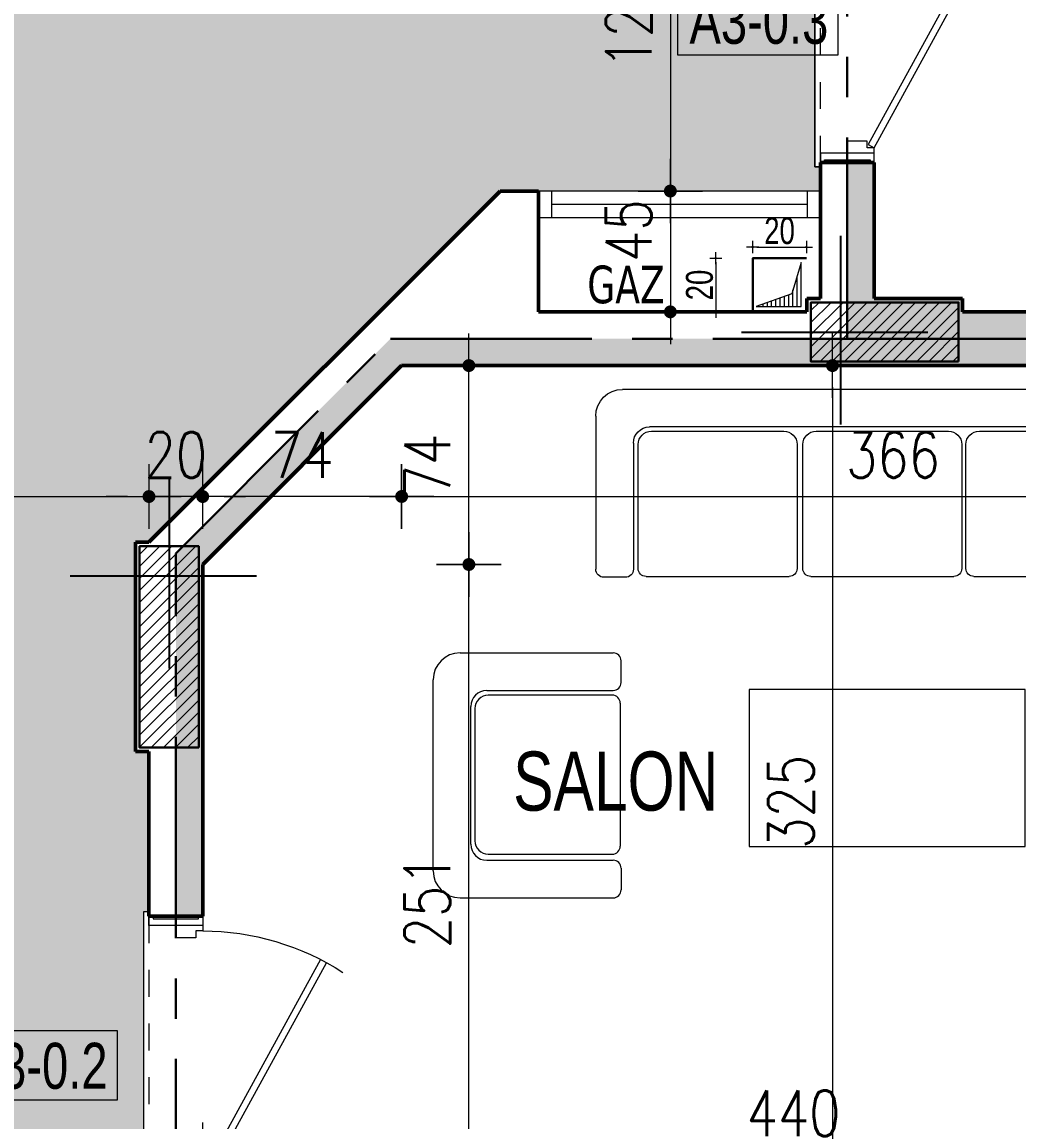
# Model space of a CAD drawing. Header units: millimetres. Extents: x 906 to 2589, y -1235 to -637.
# Drawn here: x 2558.04 to 2561.749, y -1225.99 to -1221.896 of the extents above; entities that cross this region are included whole.
import ezdxf
from ezdxf.enums import TextEntityAlignment as Align

# ---------------------------------------------------------------- set-up
doc = ezdxf.new("R2010")
doc.units = ezdxf.units.MM
doc.linetypes.add('AXES', pattern=[2, 1.25, -0.25, 0.25, -0.25])
doc.linetypes.add('HIDDEN', pattern=[0.375, 0.25, -0.125])
doc.layers.get('DEFPOINTS').update_dxf_attribs({"color": 255, "lineweight": 13})
for name, color, linetype, lineweight in [('A-signe', 7, 'Continuous', 9), ('APPUITS', 7, 'Continuous', 18), ('AXE LIMITE', 1, 'AXES', 30), ('DIM.', 4, 'Continuous', 25), ('Extracteur cuisine 300m3', 7, 'Continuous', 20), ('GAINE', 7, 'Continuous', 20), ('HACHURE POTEAUX', 7, 'Continuous', 15), ('HALL + COULOIR -HATCH', 71, 'Continuous', 15), ('interrompu', 7, 'HIDDEN', 15), ('MENUISERIE', 7, 'Continuous', 13), ('MEUBLE', 35, 'Continuous', 15), ('MUR 0.40', 7, 'Continuous', 40), ('MUR 0.5', 7, 'Continuous', 50), ('POTEAUX ARCH', 7, 'Continuous', 30), ('POTEAUX HACHURE', 7, 'Continuous', 15), ('TEXTE', 7, 'Continuous', 20)]:
    doc.layers.add(name, color=color, linetype=linetype, lineweight=lineweight)
for name, color, linetype in [('AXE', 7, 'AXES'), ('TEINTE 2', 3, 'Continuous'), ('TEINTE 3', 150, 'Continuous'), ('TEINTE SC', 254, 'Continuous')]:
    doc.layers.add(name, color=color, linetype=linetype)
doc.styles.add('atef', font='romans.shx', dxfattribs={"width": 0.8})
doc.styles.add('COTE', font='verdana.ttf', dxfattribs={"width": 0.7})
doc.styles.add('STYLE17', font='swisscl.ttf')
doc.styles.add('STYLE4', font='swisscl.ttf')
doc.dimstyles.new('COTEXT', dxfattribs={"dimscale": 0, "dimtxt": 0.17, "dimasz": 0.08, "dimexe": 0.015, "dimexo": 0.015, "dimgap": 0.07, "dimtad": 1, "dimdec": 0, "dimlfac": 100, "dimzin": 0, "dimdsep": 46, "dimtxsty": 'atef', "dimblk": 'SIG2', "dimcen": 0.15, "dimse1": 1, "dimse2": 1, "dimclrd": 256, "dimclre": 6, "dimclrt": 2, "dimadec": 0, "dimazin": 0, "dimtfac": 0.5, "dimtdec": 0, "dimtix": 1, "dimtmove": 2, "dimatfit": 1, "dimldrblk": 'SIG2', "dimfxl": 0.18, "dimtolj": 1, "dimtzin": 0, "dimlwd": 18, "dimarcsym": 0})
doc.dimstyles.new('COTEXT PT - 1-50', dxfattribs={"dimscale": 0, "dimtxt": 0.1, "dimasz": 0.015, "dimexe": 0.015, "dimexo": 0.015, "dimgap": 0.009, "dimtad": 1, "dimdec": 0, "dimlfac": 100, "dimzin": 4, "dimdsep": 46, "dimtxsty": 'STYLE17', "dimblk": 'SIG2', "dimcen": 0.073, "dimse1": 1, "dimse2": 1, "dimclrd": 256, "dimclre": 6, "dimclrt": 2, "dimadec": 0, "dimazin": 1, "dimtfac": 0.5, "dimtdec": 0, "dimtix": 1, "dimtmove": 2, "dimatfit": 1, "dimldrblk": 'SIG2', "dimfxl": 0.18, "dimtolj": 1, "dimtzin": 0, "dimlwd": 18, "dimarcsym": 0})

# ---------------------------------------------------------------- blocks, each defined once
blk = doc.blocks.new('SIG2')
at = {"layer": 'A-signe'}
for p, q in [((0, 1.5), (0, 0.5)), ((-1.5, 0), (-0.5, 0)), ((-0.5, 0), (0.5, 0)), ((0, 0.5), (0, -0.5)), ((0.5, 0), (1.5, 0)), ((0, -0.5), (0, -1.5))]:
    blk.add_line(p, q, dxfattribs=at)
at = {"layer": 'A-signe', "const_width": 0.3}
blk.add_lwpolyline([(-0.15, 0, 1), (0.15, 0, 1)], format="xyb", close=True, dxfattribs=at)
blk = doc.blocks.new('*D1101')
at = {"layer": 'DEFPOINTS', "color": 0, "transparency": 16777216}
for p in [(2561.6618, -1218.862), (2562.1815, -1222.9741), (2564.3397, -1222.9741)]:
    blk.add_point(p, dxfattribs=at)
at = {"layer": 'DIM.', "lineweight": 18, "transparency": 16777216}
blk.add_line((2562.1815, -1218.942), (2562.1815, -1222.8941), dxfattribs=at)
at = {"layer": 'DIM.', "lineweight": 18, "transparency": 16777216, "xscale": 0.08, "yscale": 0.08, "zscale": 0.08}
for p, rotation in [((2562.1815, -1218.862), 90), ((2562.1815, -1222.9741), 270)]:
    blk.add_blockref('SIG2', p, dxfattribs=dict(at, rotation=rotation))
at = {"layer": 'DIM.', "color": 2, "transparency": 16777216, "insert": (2562.0265, -1220.9181), "char_height": 0.17, "attachment_point": 5, "rotation": 90, "style": 'atef'}
blk.add_mtext('\\A1;411', dxfattribs=at)
blk = doc.blocks.new('*D1102')
at = {"layer": 'DEFPOINTS', "color": 0, "transparency": 16777216}
for p in [(2564.0668, -1222.9761), (2561.2431, -1223.1761), (2562.1815, -1223.1761)]:
    blk.add_point(p, dxfattribs=at)
at = {"layer": 'DIM.', "lineweight": 18, "transparency": 16777216}
for p, q in [((2562.1815, -1222.8961), (2562.1815, -1222.8161)), ((2562.1815, -1222.9761), (2562.1815, -1223.1761)), ((2562.1815, -1223.2561), (2562.1815, -1223.3361))]:
    blk.add_line(p, q, dxfattribs=at)
at = {"layer": 'DIM.', "lineweight": 18, "transparency": 16777216, "xscale": 0.08, "yscale": 0.08, "zscale": 0.08}
for p, rotation in [((2562.1815, -1222.9761), 270), ((2562.1815, -1223.1761), 90)]:
    blk.add_blockref('SIG2', p, dxfattribs=dict(at, rotation=rotation))
at = {"layer": 'DIM.', "color": 2, "transparency": 16777216, "insert": (2562.0265, -1223.0761), "char_height": 0.17, "attachment_point": 5, "rotation": 90, "style": 'atef'}
blk.add_mtext('\\A1;20', dxfattribs=at)
blk = doc.blocks.new('*D1105')
at = {"layer": 'DEFPOINTS', "color": 0, "transparency": 16777216}
for p in [(2560.6981, -1223.1761), (2560.043, -1226.4261), (2561.058, -1226.4261)]:
    blk.add_point(p, dxfattribs=at)
at = {"layer": 'DIM.', "lineweight": 18, "transparency": 16777216}
blk.add_line((2561.058, -1223.2561), (2561.058, -1226.3461), dxfattribs=at)
at = {"layer": 'DIM.', "lineweight": 18, "transparency": 16777216, "xscale": 0.08, "yscale": 0.08, "zscale": 0.08}
for p, rotation in [((2561.058, -1223.1761), 90), ((2561.058, -1226.4261), 270)]:
    blk.add_blockref('SIG2', p, dxfattribs=dict(at, rotation=rotation))
at = {"layer": 'DIM.', "color": 2, "transparency": 16777216, "insert": (2560.903, -1224.8011), "char_height": 0.17, "attachment_point": 5, "rotation": 90, "style": 'atef'}
blk.add_mtext('\\A1;325', dxfattribs=at)
blk = doc.blocks.new('PORTE')
at = {"layer": 'MENUISERIE'}
for p, q in [((0.02, 0), (0.8619, 0.4613)), ((0.8736, 0.4392), (0.0325, -0.0217)), ((0.0325, -0.0217), (0.02, 0))]:
    blk.add_line(p, q, dxfattribs=at)
for points in [[(0, 0), (0.02, 0), (0.02, -0.025), (0.045, -0.025), (0.045, -0.1), (0, -0.1)], [(1, 0), (0.98, 0), (0.98, -0.025), (0.955, -0.025), (0.955, -0.1), (1, -0.1)]]:
    blk.add_lwpolyline(points, dxfattribs=at)
blk.add_arc((0.02, 0), 0.96, 360, 32.9567, dxfattribs=at)
blk = doc.blocks.new('PORTE 1.00')
at = {"layer": 'MENUISERIE'}
blk.add_blockref('PORTE', (0, 0), dxfattribs=at)
blk = doc.blocks.new('*D1136')
at = {"layer": 'DEFPOINTS', "color": 0, "linetype": 'Continuous', "transparency": 16777216}
for p in [(2558.7128, -1222.7598), (2558.5128, -1223.231), (2558.5128, -1223.664)]:
    blk.add_point(p, dxfattribs=at)
at = {"layer": 'DIM.', "linetype": 'Continuous', "lineweight": 18, "transparency": 16777216}
for p, q in [((2558.4328, -1223.664), (2558.3528, -1223.664)), ((2558.7128, -1223.664), (2558.5128, -1223.664)), ((2558.7928, -1223.664), (2558.8728, -1223.664))]:
    blk.add_line(p, q, dxfattribs=at)
at = {"layer": 'DIM.', "linetype": 'Continuous', "lineweight": 18, "transparency": 16777216, "xscale": 0.08, "yscale": 0.08, "zscale": 0.08}
blk.add_blockref('SIG2', (2558.5128, -1223.664), dxfattribs=at)
at = {"layer": 'DIM.', "linetype": 'Continuous', "lineweight": 18, "transparency": 16777216, "xscale": 0.08, "yscale": 0.08, "zscale": 0.08, "rotation": 180}
blk.add_blockref('SIG2', (2558.7128, -1223.664), dxfattribs=at)
at = {"layer": 'DIM.', "color": 2, "linetype": 'Continuous', "transparency": 16777216, "insert": (2558.6128, -1223.509), "char_height": 0.17, "attachment_point": 5, "style": 'atef'}
blk.add_mtext('\\A1;20', dxfattribs=at)
blk = doc.blocks.new('*D1261')
at = {"layer": 'DEFPOINTS', "color": 0, "transparency": 16777216}
for p in [(2558.5128, -1223.664), (2556.1628, -1223.9845), (2558.5128, -1224.6779)]:
    blk.add_point(p, dxfattribs=at)
at = {"layer": 'DIM.', "lineweight": 18, "transparency": 16777216}
blk.add_line((2556.2428, -1223.664), (2558.4328, -1223.664), dxfattribs=at)
at = {"layer": 'DIM.', "lineweight": 18, "transparency": 16777216, "xscale": 0.08, "yscale": 0.08, "zscale": 0.08, "rotation": 180}
blk.add_blockref('SIG2', (2556.1628, -1223.664), dxfattribs=at)
at = {"layer": 'DIM.', "lineweight": 18, "transparency": 16777216, "xscale": 0.08, "yscale": 0.08, "zscale": 0.08}
blk.add_blockref('SIG2', (2558.5128, -1223.664), dxfattribs=at)
at = {"layer": 'DIM.', "color": 2, "transparency": 16777216, "insert": (2557.3378, -1223.509), "char_height": 0.17, "attachment_point": 5, "style": 'atef'}
blk.add_mtext('\\A1;235', dxfattribs=at)
blk = doc.blocks.new('*D1154')
at = {"layer": 'DEFPOINTS', "color": 0, "transparency": 16777216}
for p in [(2560.8253, -1221.264), (2560.4543, -1222.5261), (2560.6007, -1222.5261)]:
    blk.add_point(p, dxfattribs=at)
at = {"layer": 'DIM.', "lineweight": 18, "transparency": 16777216}
blk.add_line((2560.4543, -1221.344), (2560.4543, -1222.4461), dxfattribs=at)
at = {"layer": 'DIM.', "lineweight": 18, "transparency": 16777216, "xscale": 0.08, "yscale": 0.08, "zscale": 0.08}
for p, rotation in [((2560.4543, -1221.264), 90), ((2560.4543, -1222.5261), 270)]:
    blk.add_blockref('SIG2', p, dxfattribs=dict(at, rotation=rotation))
at = {"layer": 'DIM.', "color": 2, "transparency": 16777216, "insert": (2560.2993, -1221.8951), "char_height": 0.17, "attachment_point": 5, "rotation": 90, "style": 'atef'}
blk.add_mtext('\\A1;126', dxfattribs=at)
blk = doc.blocks.new('*D1155')
at = {"layer": 'DEFPOINTS', "color": 0, "transparency": 16777216}
for p in [(2560.6007, -1222.5261), (2560.4543, -1222.9761), (2560.8006, -1222.9761)]:
    blk.add_point(p, dxfattribs=at)
at = {"layer": 'DIM.', "lineweight": 18, "transparency": 16777216}
blk.add_line((2560.4543, -1222.6061), (2560.4543, -1222.8961), dxfattribs=at)
at = {"layer": 'DIM.', "lineweight": 18, "transparency": 16777216, "xscale": 0.08, "yscale": 0.08, "zscale": 0.08}
for p, rotation in [((2560.4543, -1222.5261), 90), ((2560.4543, -1222.9761), 270)]:
    blk.add_blockref('SIG2', p, dxfattribs=dict(at, rotation=rotation))
at = {"layer": 'DIM.', "color": 2, "transparency": 16777216, "insert": (2560.299, -1222.6737), "char_height": 0.17, "attachment_point": 5, "rotation": 90, "style": 'atef'}
blk.add_mtext('\\A1;45', dxfattribs=at)
blk = doc.blocks.new('*D1161')
at = {"layer": 'DEFPOINTS', "color": 0, "transparency": 16777216}
for p in [(2560.9609, -1222.7345), (2560.7609, -1222.7761), (2560.9609, -1222.7761)]:
    blk.add_point(p, dxfattribs=at)
at = {"layer": 'DIM.', "lineweight": 18, "transparency": 16777216}
blk.add_line((2560.7759, -1222.7345), (2560.9459, -1222.7345), dxfattribs=at)
at = {"layer": 'DIM.', "lineweight": 18, "transparency": 16777216, "xscale": 0.01499999999999997, "yscale": 0.01499999999999997, "zscale": 0.01499999999999997, "rotation": 180}
blk.add_blockref('SIG2', (2560.7609, -1222.7345), dxfattribs=at)
at = {"layer": 'DIM.', "lineweight": 18, "transparency": 16777216, "xscale": 0.01499999999999997, "yscale": 0.01499999999999997, "zscale": 0.01499999999999997}
blk.add_blockref('SIG2', (2560.9609, -1222.7345), dxfattribs=at)
at = {"layer": 'DIM.', "color": 2, "transparency": 16777216, "insert": (2560.8609, -1222.6743), "char_height": 0.1, "attachment_point": 5, "style": 'STYLE17'}
blk.add_mtext('\\A1;20', dxfattribs=at)
blk = doc.blocks.new('*D1162')
at = {"layer": 'DEFPOINTS', "color": 0, "transparency": 16777216}
for p in [(2560.7609, -1222.7761), (2560.6234, -1222.9761), (2560.7609, -1222.9761)]:
    blk.add_point(p, dxfattribs=at)
at = {"layer": 'DIM.', "lineweight": 18, "transparency": 16777216}
blk.add_line((2560.6234, -1222.7911), (2560.6234, -1222.9611), dxfattribs=at)
at = {"layer": 'DIM.', "lineweight": 18, "transparency": 16777216, "xscale": 0.01499999999999997, "yscale": 0.01499999999999997, "zscale": 0.01499999999999997}
for p, rotation in [((2560.6234, -1222.7761), 90), ((2560.6234, -1222.9761), 270)]:
    blk.add_blockref('SIG2', p, dxfattribs=dict(at, rotation=rotation))
at = {"layer": 'DIM.', "color": 2, "transparency": 16777216, "insert": (2560.5632, -1222.8761), "char_height": 0.1, "attachment_point": 5, "rotation": 90, "style": 'STYLE17'}
blk.add_mtext('\\A1;20', dxfattribs=at)
blk = doc.blocks.new('*D1164')
at = {"layer": 'DEFPOINTS', "color": 0, "transparency": 16777216}
for p in [(2558.9561, -1223.9171), (2559.704, -1223.9171), (2558.9561, -1226.4261)]:
    blk.add_point(p, dxfattribs=at)
at = {"layer": 'DIM.', "lineweight": 18, "transparency": 16777216}
blk.add_line((2559.704, -1226.3461), (2559.704, -1223.9971), dxfattribs=at)
at = {"layer": 'DIM.', "lineweight": 18, "transparency": 16777216, "xscale": 0.08, "yscale": 0.08, "zscale": 0.08}
for p, rotation in [((2559.704, -1223.9171), 90), ((2559.704, -1226.4261), 270)]:
    blk.add_blockref('SIG2', p, dxfattribs=dict(at, rotation=rotation))
at = {"layer": 'DIM.', "color": 2, "transparency": 16777216, "insert": (2559.549, -1225.1716), "char_height": 0.17, "attachment_point": 5, "rotation": 90, "style": 'atef'}
blk.add_mtext('\\A1;251', dxfattribs=at)
blk = doc.blocks.new('*D1165')
at = {"layer": 'DEFPOINTS', "color": 0, "transparency": 16777216}
for p in [(2559.4537, -1223.1761), (2563.1128, -1223.2821), (2563.1128, -1223.6637)]:
    blk.add_point(p, dxfattribs=at)
at = {"layer": 'DIM.', "lineweight": 18, "transparency": 16777216}
blk.add_line((2559.5337, -1223.6637), (2563.0328, -1223.6637), dxfattribs=at)
at = {"layer": 'DIM.', "lineweight": 18, "transparency": 16777216, "xscale": 0.08, "yscale": 0.08, "zscale": 0.08, "rotation": 180}
blk.add_blockref('SIG2', (2559.4537, -1223.6637), dxfattribs=at)
at = {"layer": 'DIM.', "lineweight": 18, "transparency": 16777216, "xscale": 0.08, "yscale": 0.08, "zscale": 0.08}
blk.add_blockref('SIG2', (2563.1128, -1223.6637), dxfattribs=at)
at = {"layer": 'DIM.', "color": 2, "transparency": 16777216, "insert": (2561.2833, -1223.5087), "char_height": 0.17, "attachment_point": 5, "style": 'atef'}
blk.add_mtext('\\A1;366', dxfattribs=at)
blk = doc.blocks.new('*D1323')
at = {"layer": 'DEFPOINTS', "color": 0, "transparency": 16777216}
for p in [(2558.7128, -1226.116), (2563.1128, -1226.3647), (2558.7128, -1226.4261)]:
    blk.add_point(p, dxfattribs=at)
at = {"layer": 'DIM.', "lineweight": 18, "transparency": 16777216}
blk.add_line((2563.0328, -1226.116), (2558.7928, -1226.116), dxfattribs=at)
at = {"layer": 'DIM.', "lineweight": 18, "transparency": 16777216, "xscale": 0.08, "yscale": 0.08, "zscale": 0.08, "rotation": 180}
blk.add_blockref('SIG2', (2558.7128, -1226.116), dxfattribs=at)
at = {"layer": 'DIM.', "lineweight": 18, "transparency": 16777216, "xscale": 0.08, "yscale": 0.08, "zscale": 0.08}
blk.add_blockref('SIG2', (2563.1128, -1226.116), dxfattribs=at)
at = {"layer": 'DIM.', "color": 2, "transparency": 16777216, "insert": (2560.9128, -1225.961), "char_height": 0.17, "attachment_point": 5, "style": 'atef'}
blk.add_mtext('\\A1;440', dxfattribs=at)
blk = doc.blocks.new('*D1169')
at = {"layer": 'DEFPOINTS', "color": 0, "transparency": 16777216}
for p in [(2558.7128, -1223.6637), (2558.7128, -1223.744), (2559.4537, -1223.7437)]:
    blk.add_point(p, dxfattribs=at)
at = {"layer": 'DIM.', "lineweight": 18, "transparency": 16777216}
blk.add_line((2559.3737, -1223.6637), (2558.7928, -1223.6637), dxfattribs=at)
at = {"layer": 'DIM.', "lineweight": 18, "transparency": 16777216, "xscale": 0.08, "yscale": 0.08, "zscale": 0.08, "rotation": 180}
blk.add_blockref('SIG2', (2558.7128, -1223.6637), dxfattribs=at)
at = {"layer": 'DIM.', "lineweight": 18, "transparency": 16777216, "xscale": 0.08, "yscale": 0.08, "zscale": 0.08}
blk.add_blockref('SIG2', (2559.4537, -1223.6637), dxfattribs=at)
at = {"layer": 'DIM.', "color": 2, "transparency": 16777216, "insert": (2559.0833, -1223.5087), "char_height": 0.17, "attachment_point": 5, "style": 'atef'}
blk.add_mtext('\\A1;74', dxfattribs=at)
blk = doc.blocks.new('*D1170')
at = {"layer": 'DEFPOINTS', "color": 0, "transparency": 16777216}
for p in [(2559.704, -1223.1761), (2559.8171, -1223.1761), (2559.8171, -1223.9171)]:
    blk.add_point(p, dxfattribs=at)
at = {"layer": 'DIM.', "lineweight": 18, "transparency": 16777216}
blk.add_line((2559.704, -1223.8371), (2559.704, -1223.2561), dxfattribs=at)
at = {"layer": 'DIM.', "lineweight": 18, "transparency": 16777216, "xscale": 0.08, "yscale": 0.08, "zscale": 0.08}
for p, rotation in [((2559.704, -1223.1761), 90), ((2559.704, -1223.9171), 270)]:
    blk.add_blockref('SIG2', p, dxfattribs=dict(at, rotation=rotation))
at = {"layer": 'DIM.', "color": 2, "transparency": 16777216, "insert": (2559.549, -1223.5466), "char_height": 0.17, "attachment_point": 5, "rotation": 90, "style": 'atef'}
blk.add_mtext('\\A1;74', dxfattribs=at)
blk = doc.blocks.new('Sofa3P')
for p, q in [((-0.9625, 0), (0.9625, 0)), ((-1.0625, -0.1), (-1.0625, -0.6699)), ((1.0625, -0.1), (1.0625, -0.6699)), ((-0.8625, -0.14), (0.8625, -0.14)), ((-0.3659, -0.1553), (-0.8582, -0.1553)), ((0.2417, -0.1553), (-0.2505, -0.1553)), ((0.855, -0.1553), (0.3627, -0.1553)), ((-0.9225, -0.2), (-0.9225, -0.6699)), ((0.9225, -0.2), (0.9225, -0.6699)), ((-0.9082, -0.2053), (-0.9082, -0.6667)), ((-0.3159, -0.6667), (-0.3159, -0.2053)), ((-0.3005, -0.2053), (-0.3005, -0.6667)), ((0.2917, -0.6667), (0.2917, -0.2053)), ((0.3127, -0.2053), (0.3127, -0.6667)), ((0.905, -0.6667), (0.905, -0.2053)), ((-0.9525, -0.6999), (-1.0325, -0.6999)), ((-0.3459, -0.6967), (-0.8782, -0.6967)), ((0.2617, -0.6967), (-0.2705, -0.6967)), ((0.875, -0.6967), (0.3427, -0.6967)), ((0.9525, -0.6999), (1.0325, -0.6999))]:
    blk.add_line(p, q)
for centre, radius, start, end in [((-0.9625, -0.1), 0.1, 90, 180), ((0.9625, -0.1), 0.1, 0, 90), ((-0.8625, -0.2), 0.06, 90, 180), ((-0.8582, -0.2053), 0.05, 90, 180), ((-0.3659, -0.2053), 0.05, 0, 90), ((-0.2505, -0.2053), 0.05, 90, 180), ((0.2417, -0.2053), 0.05, 0, 90), ((0.3627, -0.2053), 0.05, 90, 180), ((0.855, -0.2053), 0.05, 0, 90), ((0.8625, -0.2), 0.06, 0, 90), ((-1.0325, -0.6699), 0.03, 180, 270), ((-0.9525, -0.6699), 0.03, 270, 0), ((-0.8782, -0.6667), 0.03, 180, 270), ((-0.3459, -0.6667), 0.03, 270, 0), ((-0.2705, -0.6667), 0.03, 180, 270), ((0.2617, -0.6667), 0.03, 270, 0), ((0.3427, -0.6667), 0.03, 180, 270), ((0.875, -0.6667), 0.03, 270, 0), ((0.9525, -0.6699), 0.03, 180, 270), ((1.0325, -0.6699), 0.03, 270, 0)]:
    blk.add_arc(centre, radius, start, end)
blk = doc.blocks.new('Sofa1P')
for p, q in [((-0.3562, 0), (0.3562, 0)), ((-0.4562, -0.1), (-0.4562, -0.6699)), ((0.4562, -0.1), (0.4562, -0.6699)), ((-0.2563, -0.14), (0.2563, -0.14)), ((0.2487, -0.1553), (-0.2436, -0.1553)), ((-0.3162, -0.2), (-0.3162, -0.6699)), ((0.3162, -0.2), (0.3162, -0.6699)), ((-0.2936, -0.2053), (-0.2936, -0.6667)), ((0.2987, -0.6667), (0.2987, -0.2053)), ((-0.3462, -0.6999), (-0.4262, -0.6999)), ((0.2687, -0.6967), (-0.2636, -0.6967)), ((0.3462, -0.6999), (0.4262, -0.6999))]:
    blk.add_line(p, q)
for centre, radius, start, end in [((-0.3562, -0.1), 0.1, 90, 180), ((0.3562, -0.1), 0.1, 0, 90), ((-0.2563, -0.2), 0.06, 90, 180), ((-0.2436, -0.2053), 0.05, 90, 180), ((0.2487, -0.2053), 0.05, 0, 90), ((0.2563, -0.2), 0.06, 0, 90), ((-0.4262, -0.6699), 0.03, 180, 270), ((-0.3462, -0.6699), 0.03, 270, 0), ((-0.2636, -0.6667), 0.03, 180, 270), ((0.2687, -0.6667), 0.03, 270, 0), ((0.3462, -0.6699), 0.03, 180, 270), ((0.4262, -0.6699), 0.03, 270, 0)]:
    blk.add_arc(centre, radius, start, end)

msp = doc.modelspace()

# ---------------------------------------------------------------- hatches: boundary and pattern name
at = {"layer": 'HACHURE POTEAUX'}
h = msp.add_hatch(dxfattribs=at)
h.set_pattern_fill('ANSI31', color=256, scale=0.005, angle=45)
h.set_pattern_definition([(90, (1454.455029, -189.068997), (-0.015875, 2e-18), [])])
h.paths.add_polyline_path([(2560.774, -1222.9564), (2560.942, -1222.9564), (2560.942, -1222.7924), (2560.9065, -1222.9086)])
at = {"layer": 'POTEAUX HACHURE'}
h = msp.add_hatch(dxfattribs=at)
h.set_pattern_fill('ANSI31', color=256, scale=0.01)
h.set_pattern_definition([(45, (1435.205028, -290.424374), (-0.0224506403, 0.0224506403), [])])
h.paths.add_polyline_path([(2561.5278, -1223.1611), (2560.9778, -1223.1611), (2560.9778, -1222.9411), (2561.5278, -1222.9411)])
h = msp.add_hatch(dxfattribs=at)
h.set_pattern_fill('ANSI31', color=256, scale=0.01)
h.set_pattern_definition([(45, (1432.70526, -291.332455), (-0.0224506403, 0.0224506403), [])])
h.paths.add_polyline_path([(2558.698, -1224.5992), (2558.478, -1224.5992), (2558.478, -1223.8492), (2558.698, -1223.8492)])
at = {"layer": 'TEINTE 2'}
h = msp.add_hatch(color=256, dxfattribs=at)
h.dxf.hatch_style = 1
h.paths.add_polyline_path([(2563.3949, -1224.7461), (2563.3128, -1224.7461), (2563.3128, -1223.0761), (2563.4816, -1223.0761), (2563.4816, -1222.9761), (2561.5428, -1222.9761), (2561.5428, -1222.9261), (2561.2128, -1222.9261), (2561.2128, -1222.4199), (2561.1128, -1222.4199), (2561.1128, -1223.0761), (2563.2128, -1223.0761), (2563.2128, -1225.5761), (2566.9879, -1225.5761), (2566.9879, -1225.434), (2567.1128, -1225.0261), (2567.1928, -1225.0261), (2567.1928, -1224.7761), (2566.8628, -1224.7761), (2566.8628, -1225.4761), (2563.3948, -1225.4761)])
at = {"layer": 'TEINTE 3'}
h = msp.add_hatch(color=256, dxfattribs=at)
h.dxf.hatch_style = 1
h.paths.add_polyline_path([(2568.4629, -1225.434), (2566.9879, -1225.434), (2566.9879, -1225.5761), (2563.2129, -1225.5761), (2563.2129, -1224.8711), (2563.2129, -1223.0761), (2559.4124, -1223.0761), (2558.6129, -1223.8756), (2558.6129, -1224.4516), (2558.6129, -1224.4892), (2558.6129, -1225.2272), (2558.7129, -1225.2272), (2558.7129, -1223.9171), (2559.4539, -1223.1761), (2563.1129, -1223.1761), (2563.1129, -1225.834), (2563.2129, -1225.834), (2563.2129, -1225.6761), (2567.3131, -1225.6761), (2567.3131, -1225.784), (2567.4131, -1225.784), (2567.4131, -1225.684), (2568.4629, -1225.684)])
at = {"layer": 'TEINTE SC'}
h = msp.add_hatch(color=256, dxfattribs=at)
h.dxf.hatch_style = 1
h.paths.add_polyline_path([(2556.1628, -1222.864), (2557.5128, -1221.514), (2557.5128, -1219.873), (2557.0128, -1219.873), (2557.0128, -1219.448), (2557.0328, -1219.448), (2557.0328, -1218.4126), (2557.0128, -1218.4126), (2557.0128, -1218.2772), (2557.1796, -1218.1104), (2557.1938, -1218.1246), (2557.9769, -1217.3414), (2557.9628, -1217.3272), (2558.0427, -1217.2474), (2558.1225, -1217.3272), (2558.1084, -1217.3414), (2558.8916, -1218.1246), (2558.9057, -1218.1104), (2558.9628, -1218.1675), (2558.9628, -1218.614), (2558.9128, -1218.614), (2558.9128, -1218.864), (2558.9628, -1218.864), (2558.9628, -1220.664), (2558.9128, -1220.664), (2558.9128, -1220.914), (2559.2628, -1221.264), (2561.0128, -1221.264), (2561.0128, -1221.3286), (2560.9928, -1221.3286), (2560.9928, -1222.4362), (2561.0128, -1222.4362), (2561.0128, -1222.5261), (2559.8235, -1222.5261), (2559.6615, -1222.6855), (2559.3709, -1222.9761), (2558.5128, -1223.8342), (2558.463, -1223.8342), (2558.463, -1224.6142), (2558.5128, -1224.6142), (2558.5128, -1225.211), (2558.4928, -1225.211), (2558.4928, -1226.3186), (2558.5128, -1226.3186), (2558.5128, -1227.534), (2556.2128, -1227.534), (2556.2128, -1226.5795), (2556.1628, -1226.5795), (2556.1628, -1226.5467), (2556.1828, -1226.5467), (2556.1828, -1225.5113), (2556.1628, -1225.5113), (2556.1628, -1225.0558), (2556.1828, -1225.0558), (2556.1828, -1224.1182), (2556.1628, -1224.1182), (2556.1628, -1223.8558), (2556.1828, -1223.8558), (2556.1828, -1222.9182), (2556.1628, -1222.9182)])

# ---------------------------------------------------------------- linework, layer by layer
at = {"layer": 'APPUITS'}
for points in [[(2561.0128, -1222.4362), (2560.9928, -1222.4362), (2560.9928, -1221.3286), (2561.0128, -1221.3286)], [(2558.5128, -1225.211), (2558.4928, -1225.211), (2558.4928, -1226.3186), (2558.5128, -1226.3186)]]:
    msp.add_lwpolyline(points, dxfattribs=at)
at = {"layer": 'AXE'}
for p, q in [((2561.0878, -1222.693), (2561.0878, -1223.396)), ((2560.7195, -1223.0511), (2561.4127, -1223.0511)), ((2558.588, -1223.6011), (2558.588, -1224.3041)), ((2558.2197, -1223.9592), (2558.9129, -1223.9592))]:
    msp.add_line(p, q, dxfattribs=at)
at = {"layer": 'AXE LIMITE', "ltscale": 0.6}
for points in [[(2566.9879, -1225.434), (2566.9879, -1225.5761), (2563.2128, -1225.5761), (2563.2128, -1223.0761), (2561.1128, -1223.0761), (2561.1128, -1218.764), (2562.8428, -1218.764), (2562.8428, -1218.664)], [(2558.7129, -1229.8761), (2558.631, -1229.8761), (2558.4629, -1229.8761), (2558.4629, -1229.284), (2558.5879, -1229.284), (2558.5879, -1227.709), (2558.6129, -1227.709), (2558.6129, -1223.8756), (2559.4124, -1223.0761), (2563.2129, -1223.0761), (2563.2129, -1224.8711), (2563.2129, -1224.8711), (2563.2129, -1225.5761), (2566.9879, -1225.5761), (2566.9879, -1225.434)]]:
    msp.add_lwpolyline(points, dxfattribs=at)
at = {"layer": 'GAINE', "flags": 128}
msp.add_lwpolyline([(2560.774, -1222.9564), (2560.942, -1222.9564), (2560.942, -1222.7924), (2560.9065, -1222.9086)], close=True, dxfattribs=at)
at = {"layer": 'HALL + COULOIR -HATCH', "linetype": 'Continuous'}
msp.add_lwpolyline([(2560.9928, -1221.3286), (2560.9928, -1222.4362), (2561.0128, -1222.4362), (2561.0128, -1222.5261), (2559.8235, -1222.5261), (2559.6615, -1222.6855), (2559.3709, -1222.9761), (2558.5128, -1223.8342), (2558.463, -1223.8342), (2558.463, -1224.6142), (2558.5128, -1224.6142), (2558.5128, -1225.211), (2558.4928, -1225.211), (2558.4928, -1226.3186), (2558.5128, -1226.3186), (2558.5128, -1227.534), (2556.2128, -1227.534)], dxfattribs=at)
at = {"layer": 'interrompu', "ltscale": 0.2}
for p, q in [((2561.0128, -1222.4199), (2561.0128, -1221.3499)), ((2558.5128, -1225.2272), (2558.5128, -1226.2972))]:
    msp.add_line(p, q, dxfattribs=at)
at = {"layer": 'MENUISERIE'}
for p, q in [((2561.0128, -1222.5261), (2559.9635, -1222.5261)), ((2560.0135, -1222.6261), (2560.0135, -1222.5261)), ((2560.9648, -1222.6261), (2560.9648, -1222.5261)), ((2560.9648, -1222.5761), (2560.0135, -1222.5761)), ((2561.0128, -1222.6261), (2559.9635, -1222.6261))]:
    msp.add_line(p, q, dxfattribs=at)
for points in [[(2561.2128, -1222.4199), (2561.2128, -1222.3849), (2561.0128, -1222.3849), (2561.0128, -1222.4199), (2561.0278, -1222.4199), (2561.0278, -1222.4099), (2561.1978, -1222.4099), (2561.1978, -1222.4199)], [(2558.7128, -1225.2272), (2558.7128, -1225.2622), (2558.5128, -1225.2622), (2558.5128, -1225.2272), (2558.5278, -1225.2272), (2558.5278, -1225.2372), (2558.6978, -1225.2372), (2558.6978, -1225.2272)]]:
    msp.add_lwpolyline(points, close=True, dxfattribs=at)
at = {"layer": 'MEUBLE'}
msp.add_lwpolyline([(2561.7753, -1224.9679), (2561.7753, -1224.383), (2560.7475, -1224.383), (2560.7475, -1224.9679)], close=True, dxfattribs=at)
at = {"layer": 'MUR 0.40', "lineweight": 30}
msp.add_lwpolyline([(2560.7609, -1222.9761), (2560.7609, -1222.7761), (2560.9609, -1222.7761)], dxfattribs=at)
at = {"layer": 'MUR 0.5'}
for p, q in [((2561.2128, -1222.4199), (2561.0128, -1222.4199)), ((2561.0128, -1222.9261), (2561.0128, -1222.4199)), ((2561.2128, -1222.9261), (2561.2128, -1222.4199)), ((2558.5128, -1223.8342), (2559.8209, -1222.5261)), ((2559.9635, -1222.5261), (2559.8209, -1222.5261)), ((2559.9635, -1222.9761), (2559.9635, -1222.5261)), ((2560.9628, -1222.9761), (2560.9628, -1222.9261)), ((2560.9628, -1222.9261), (2561.0128, -1222.9261)), ((2561.5428, -1222.9261), (2561.2128, -1222.9261)), ((2561.5428, -1222.9761), (2561.5428, -1222.9261)), ((2560.9628, -1222.9761), (2559.9635, -1222.9761)), ((2563.4816, -1222.9761), (2561.5428, -1222.9761)), ((2558.7128, -1223.9171), (2559.4537, -1223.1761)), ((2563.1128, -1223.1761), (2559.4537, -1223.1761)), ((2558.5128, -1223.8342), (2558.463, -1223.8342)), ((2558.463, -1223.8342), (2558.463, -1224.6142)), ((2558.7128, -1225.2272), (2558.7128, -1223.9171)), ((2558.463, -1224.6142), (2558.5128, -1224.6142)), ((2558.5128, -1225.2272), (2558.5128, -1224.6142)), ((2558.7128, -1225.2272), (2558.5128, -1225.2272))]:
    msp.add_line(p, q, dxfattribs=at)
at = {"layer": 'POTEAUX ARCH'}
for points in [[(2561.5278, -1223.1611), (2560.9778, -1223.1611), (2560.9778, -1222.9411), (2561.5278, -1222.9411)], [(2558.698, -1224.5992), (2558.478, -1224.5992), (2558.478, -1223.8492), (2558.698, -1223.8492)]]:
    msp.add_lwpolyline(points, close=True, dxfattribs=at)
at = {"layer": 'TEXTE'}
for points in [[(2560.4823, -1221.76), (2561.0783, -1221.76), (2561.0783, -1222.0199), (2560.4823, -1222.0199)], [(2557.7982, -1225.6526), (2558.3942, -1225.6526), (2558.3942, -1225.9124), (2557.7982, -1225.9124)]]:
    msp.add_lwpolyline(points, close=True, dxfattribs=at)

# ---------------------------------------------------------------- block references
at = {"layer": 'MENUISERIE', "xscale": -1}
for p, rotation in [((2561.2128, -1222.3849), 270), ((2558.7128, -1226.2622), 269.9999999994807)]:
    msp.add_blockref('PORTE 1.00', p, dxfattribs=dict(at, rotation=rotation))
at = {"layer": 'MEUBLE', "xscale": -1}
msp.add_blockref('Sofa3P', (2561.2391, -1223.2649), dxfattribs=at)
at = {"layer": 'MEUBLE', "rotation": 90.00000000000001}
msp.add_blockref('Sofa1P', (2559.5711, -1224.7025), dxfattribs=at)

# ---------------------------------------------------------------- texts
at = {"layer": 'Extracteur cuisine 300m3', "lineweight": 25, "style": 'COTE', "width": 0.7}
msp.add_text('GAZ', height=0.14, dxfattribs=at).set_placement((2560.1451, -1222.9438))
at = {"layer": 'TEXTE', "style": 'STYLE4'}
for s, p in [('A3-0.3', (2560.784, -1222.0289)), ('A3-0.2', (2558.0999, -1225.9214))]:
    msp.add_text(s, height=0.17125, dxfattribs=at).set_placement(p, align=Align.BOTTOM_CENTER)
msp.add_text('SALON', height=0.22, dxfattribs=at).set_placement((2559.8688, -1224.8339))

# ---------------------------------------------------------------- dimensions: what is measured, and where the dimension line sits
at = {"layer": 'DIM.'}
for base, p1, p2, angle, dimstyle, picture, middle in [((2562.1815, -1222.9741), (2561.6618, -1218.862), (2564.3397, -1222.9741), 90, 'COTEXT', '*D1101', (2562.0265, -1220.9181)), ((2560.4543, -1222.5261), (2560.8253, -1221.264), (2560.6007, -1222.5261), 90, 'COTEXT', '*D1154', (2560.2993, -1221.8951)), ((2560.9609, -1222.7345), (2560.7609, -1222.7761), (2560.9609, -1222.7761), 180, 'COTEXT PT - 1-50', '*D1161', (2560.8609, -1222.6743)), ((2560.6234, -1222.9761), (2560.7609, -1222.7761), (2560.7609, -1222.9761), 90, 'COTEXT PT - 1-50', '*D1162', (2560.5632, -1222.8761)), ((2562.1815, -1223.1761), (2564.0668, -1222.9761), (2561.2431, -1223.1761), 90, 'COTEXT', '*D1102', (2562.0265, -1223.0761)), ((2559.704, -1223.1761), (2559.8171, -1223.9171), (2559.8171, -1223.1761), 90, 'COTEXT', '*D1170', (2559.549, -1223.5466)), ((2561.058, -1226.4261), (2560.6981, -1223.1761), (2560.043, -1226.4261), 90, 'COTEXT', '*D1105', (2560.903, -1224.8011)), ((2559.704, -1223.9171), (2558.9561, -1226.4261), (2558.9561, -1223.9171), 90, 'COTEXT', '*D1164', (2559.549, -1225.1716))]:
    dim = msp.add_linear_dim(base=base, p1=p1, p2=p2, angle=angle, dimstyle=dimstyle, override={"dimscale": 1}, dxfattribs=at)
    dim.commit()
    dim.dimension.update_dxf_attribs({"geometry": picture, "text_midpoint": middle})
dim = msp.add_linear_dim(base=(2560.4543, -1222.9761), p1=(2560.6007, -1222.5261), p2=(2560.8006, -1222.9761), angle=90, dimstyle='COTEXT', override={"dimscale": 1}, dxfattribs=at)
dim.commit()
dim.dimension.update_dxf_attribs({"geometry": '*D1155', "text_midpoint": (2560.299, -1222.6737), "dimtype": 160})
at = {"layer": 'DIM.', "linetype": 'Continuous'}
dim = msp.add_linear_dim(base=(2558.5128, -1223.664), p1=(2558.7128, -1222.7598), p2=(2558.5128, -1223.231), dimstyle='COTEXT', override={"dimscale": 1}, dxfattribs=at)
dim.commit()
dim.dimension.update_dxf_attribs({"geometry": '*D1136', "text_midpoint": (2558.6128, -1223.509)})
at = {"layer": 'DIM.'}
for base, p1, p2, picture, middle in [((2563.1128, -1223.6637), (2559.4537, -1223.1761), (2563.1128, -1223.2821), '*D1165', (2561.2833, -1223.5087)), ((2558.5128, -1223.664), (2556.1628, -1223.9845), (2558.5128, -1224.6779), '*D1261', (2557.3378, -1223.509)), ((2558.7128, -1223.6637), (2559.4537, -1223.7437), (2558.7128, -1223.744), '*D1169', (2559.0833, -1223.5087)), ((2558.7128, -1226.116), (2563.1128, -1226.3647), (2558.7128, -1226.4261), '*D1323', (2560.9128, -1225.961))]:
    dim = msp.add_linear_dim(base=base, p1=p1, p2=p2, dimstyle='COTEXT', override={"dimscale": 1}, dxfattribs=at)
    dim.commit()
    dim.dimension.update_dxf_attribs({"geometry": picture, "text_midpoint": middle})

doc.saveas('drawing.dxf')
